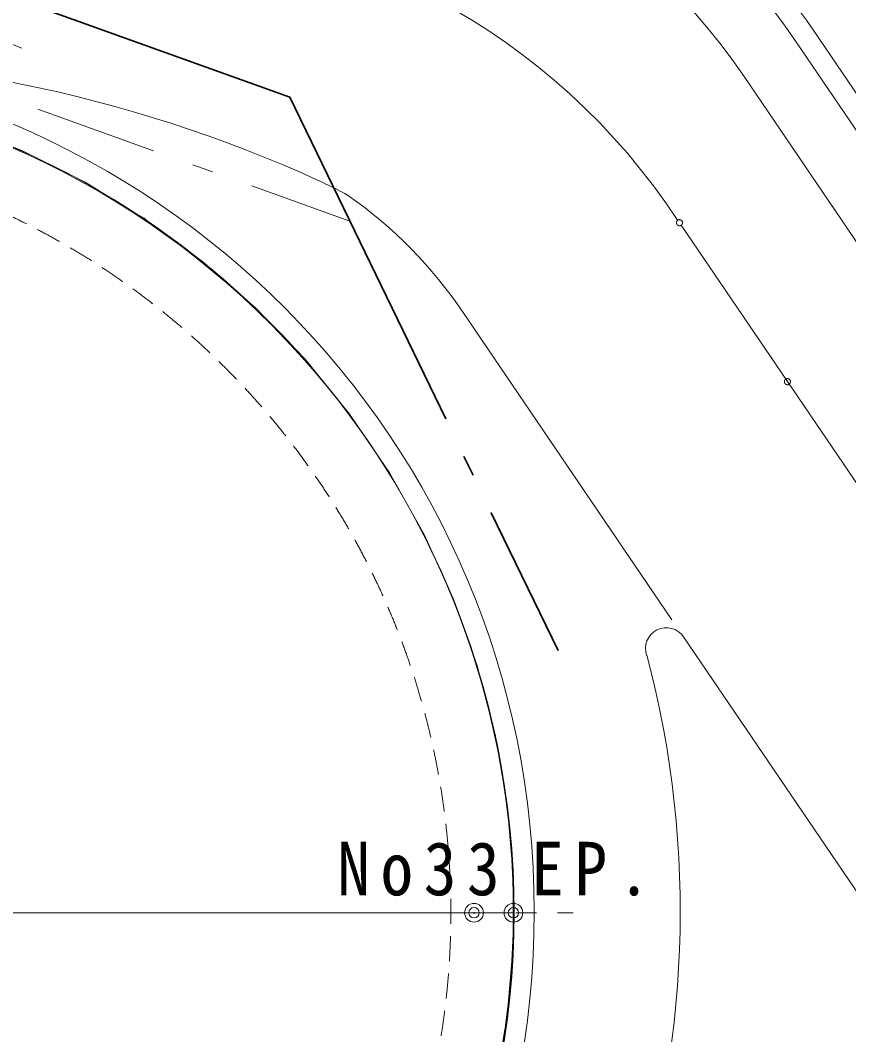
# Model space of a CAD drawing. Units: millimetres, scale not verified. Extents: x -299367 to 200937, y -138219 to 140514.
# Drawn here: x 74455 to 94322, y 20438 to 44775 of the extents above; entities that cross this region are included whole.
import ezdxf

# ---------------------------------------------------------------- set-up
doc = ezdxf.new("R2010")
doc.units = ezdxf.units.MM
doc.header["$LTSCALE"] = 500
doc.header["$PDMODE"] = 32
doc.header["$PDSIZE"] = 250
doc.linetypes.add('CHAIN2', pattern=[12, 9, -1, 1, -1])
doc.linetypes.add('DASHED1', pattern=[1.8, 1.2, -0.6])
for name, color, linetype, lineweight in [('1-6', 4, 'Continuous', 9), ('1-8_配管', 4, 'Continuous', 9), ('1-9_寸法', 4, 'DASHED1', 9), ('3-0', 7, 'Continuous', 9)]:
    doc.layers.add(name, color=color, linetype=linetype, lineweight=lineweight)
doc.styles.add('ＭＳ ゴシック', font='')
doc.styles.get('ＭＳ ゴシック').set_extended_font_data('MS Gothic')

msp = doc.modelspace()

# ---------------------------------------------------------------- linework, layer by layer
at = {"layer": '1-6'}
msp.add_arc((66298.7, 23364.3), 20000, 270.36404, 89.63637, dxfattribs=at)
at = {"layer": '1-8_配管'}
for p, q in [((93466.1, 44547.6), (111928.8, 17360.9)), ((93052.5, 44266.6), (111515.2, 17079.9)), ((110274.6, 16236.8), (91811.6, 43423.9)), ((74873.1, 42641.7), (77652.7, 41645)), ((72911.2, 42279.4), (74489.9, 41649.4)), ((74489.9, 41649.4), (76009.1, 40888.2)), ((78594, 41307.5), (79064.7, 41138.7)), ((76009.1, 40888.2), (77458.4, 39999.1)), ((80006, 40801.2), (82356.8, 39958.2)), ((77259.4, 40127), (77465.9, 40000.3)), ((82356.8, 39958.2), (84657.9, 35212.3)), ((104089, 19560.3), (90301.6, 39862.5)), ((80104.7, 37871.6), (81283.2, 36647)), ((85075.6, 37768), (90083.1, 30394.3)), ((81283.2, 36647), (82353.5, 35326.6)), ((82353.5, 35326.6), (83306.7, 33920)), ((85094.1, 34312.5), (85312.3, 33862.6)), ((83306.7, 33920), (84138.5, 32437.6)), ((85748.6, 32962.8), (87351.8, 29656)), ((84138.5, 32437.6), (84840.7, 30889.9)), ((84840.7, 30889.9), (85408.7, 29288.6)), ((90362.1, 29983.5), (95732.5, 22075.4)), ((85408.7, 29288.6), (85839.3, 27644)), ((85839.3, 27644), (86128.5, 25970.1)), ((86128.5, 25970.1), (86273.9, 24276.3)), ((86273.9, 24276.3), (86275.8, 22577.1)), ((86275.8, 22577.1), (86133.6, 20883.1)), ((86133.6, 20883.1), (85847.7, 19208.5))]:
    msp.add_line(p, q, dxfattribs=at)
at = {"layer": '1-8_配管', "linetype": 'CHAIN2'}
msp.add_line((-161702.4, 23363.7), (86280.8, 23364), dxfattribs=at)
at = {"layer": '1-8_配管'}
msp.add_lwpolyline([(77458.4, 39999.1), (78827, 38992.4), (80104.7, 37871.6)], dxfattribs=at)
for centre, radius, start, end in [((78575.1, 34435), 18000, 34.18076, 90.16072), ((78575.1, 34435), 17500, 34.18076, 90.16072), ((78575.1, 34435), 16000, 34.18076, 90.16072), ((76856.9, 31180.2), 16000, 33.36447, 90.16072), ((66280.7, 23401), 20500, 270.16086, 89.76364), ((67919, 10903.8), 33000, 65.54581, 91.66914), ((66280.8, 23401), 20000, 270.05028, 90.54704), ((77026.2, 30930.3), 11000, 61.17662, 65.54405), ((75975.5, 31588.2), 11000, 34.1806, 54.71608), ((89948, 29703.3), 500, 34.17972, 199.29465), ((66280.7, 23401), 24000, 307.44449, 14.82172)]:
    msp.add_arc(centre, radius, start, end, dxfattribs=at)
at = {"layer": '1-9_寸法'}
msp.add_arc((66280.7, 23364.7), 18500.1, 270.00352, 89.4306, dxfattribs=at)
at = {"layer": '3-0', "color": 6, "lineweight": 35}
for p, q in [((74873.2, 45097.6), (80915.6, 42931)), ((80915.6, 42931), (84658, 35212.3)), ((85094.3, 34312.5), (85312.4, 33862.6)), ((85748.7, 32962.7), (87352, 29656))]:
    msp.add_line(p, q, dxfattribs=at)
at = {"layer": '3-0'}
for p, q in [((72911.2, 44735.4), (74489.9, 44105.4)), ((110795.3, 19030.1), (93466.1, 44547.6)), ((93052.5, 44266.6), (110795.3, 18140)), ((110274.6, 16236.8), (91811.6, 43423.9)), ((74489.9, 41649.4), (76009.1, 40888.2)), ((76009.1, 40888.2), (77458.4, 39999.1)), ((77259.4, 40127), (77465.9, 40000.3)), ((77458.4, 39999.1), (78827, 38992.4)), ((90190.1, 39925.4), (90189.9, 39921.8)), ((90189.9, 39921.8), (90189.9, 39918.1)), ((90189.9, 39918.1), (90190, 39914.5)), ((90190, 39914.5), (90190.3, 39910.9)), ((90190.5, 39929), (90190.1, 39925.4)), ((90191.1, 39932.6), (90190.5, 39929)), ((90191.8, 39936.2), (90191.1, 39932.6)), ((90192.8, 39939.7), (90191.8, 39936.2)), ((90193.8, 39943.2), (90192.8, 39939.7)), ((90195.1, 39946.6), (90193.8, 39943.2)), ((90196.6, 39949.9), (90195.1, 39946.6)), ((90198.2, 39953.2), (90196.6, 39949.9)), ((90199.9, 39956.4), (90198.2, 39953.2)), ((90201.9, 39959.5), (90199.9, 39956.4)), ((90203.9, 39962.5), (90201.9, 39959.5)), ((90206.1, 39965.4), (90203.9, 39962.5)), ((90208.5, 39968.2), (90206.1, 39965.4)), ((90211, 39970.8), (90208.5, 39968.2)), ((90213.6, 39973.3), (90211, 39970.8)), ((90216.4, 39975.7), (90213.6, 39973.3)), ((90219.3, 39978), (90216.4, 39975.7)), ((90222.2, 39980), (90219.3, 39978)), ((90225.3, 39982), (90222.2, 39980)), ((90228.5, 39983.8), (90225.3, 39982)), ((90231.7, 39985.4), (90228.5, 39983.8)), ((90235, 39986.9), (90231.7, 39985.4)), ((90238.5, 39988.2), (90235, 39986.9)), ((90241.9, 39989.4), (90238.5, 39988.2)), ((90245.4, 39990.3), (90241.9, 39989.4)), ((90249, 39991.1), (90245.4, 39990.3)), ((90252.6, 39991.7), (90249, 39991.1)), ((90256.2, 39992.1), (90252.6, 39991.7)), ((90259.8, 39992.4), (90256.2, 39992.1)), ((90263.5, 39992.4), (90259.8, 39992.4)), ((90267.1, 39992.3), (90263.5, 39992.4)), ((90270.7, 39992), (90267.1, 39992.3)), ((90274.4, 39991.6), (90270.7, 39992)), ((90277.9, 39990.9), (90274.4, 39991.6)), ((90281.5, 39990.1), (90277.9, 39990.9)), ((90285, 39989), (90281.5, 39990.1)), ((90288.4, 39987.9), (90285, 39989)), ((90291.8, 39986.5), (90288.4, 39987.9)), ((90295.1, 39985), (90291.8, 39986.5)), ((90298.4, 39983.3), (90295.1, 39985)), ((90301.5, 39981.5), (90298.4, 39983.3)), ((90304.5, 39979.5), (90301.5, 39981.5)), ((90307.5, 39977.3), (90304.5, 39979.5)), ((90310.3, 39975), (90307.5, 39977.3)), ((90313, 39972.6), (90310.3, 39975)), ((90315.6, 39970), (90313, 39972.6)), ((90318.1, 39967.3), (90315.6, 39970)), ((90320.4, 39964.5), (90318.1, 39967.3)), ((90322.6, 39961.6), (90320.4, 39964.5)), ((90324.6, 39958.6), (90322.6, 39961.6)), ((90326.5, 39955.5), (90324.6, 39958.6)), ((90328.2, 39952.2), (90326.5, 39955.5)), ((90329.7, 39948.9), (90328.2, 39952.2)), ((90331.1, 39945.6), (90329.7, 39948.9)), ((90332.4, 39942.2), (90331.1, 39945.6)), ((90333.4, 39938.7), (90332.4, 39942.2)), ((90334.3, 39935.1), (90333.4, 39938.7)), ((90335, 39931.6), (90334.3, 39935.1)), ((90335.5, 39927.9), (90335, 39931.6)), ((90335.3, 39909.8), (90335.7, 39913.4)), ((90335.8, 39924.3), (90335.5, 39927.9)), ((90335.7, 39913.4), (90335.9, 39917)), ((90336, 39920.7), (90335.8, 39924.3)), ((90335.9, 39917), (90336, 39920.7)), ((90190.3, 39910.9), (90190.9, 39907.2)), ((90190.9, 39907.2), (90191.6, 39903.7)), ((90191.6, 39903.7), (90192.4, 39900.1)), ((90192.4, 39900.1), (90193.5, 39896.6)), ((90193.5, 39896.6), (90194.7, 39893.2)), ((90194.7, 39893.2), (90196.1, 39889.8)), ((90196.1, 39889.8), (90196.8, 39888.2)), ((90196.8, 39888.2), (90199.4, 39883.3)), ((90199.4, 39883.3), (90201.3, 39880.2)), ((90201.3, 39880.2), (90203.3, 39877.2)), ((90203.3, 39877.2), (90205.5, 39874.3)), ((90205.5, 39874.3), (90207.8, 39871.5)), ((90207.8, 39871.5), (90210.2, 39868.8)), ((90210.2, 39868.8), (90212.9, 39866.2)), ((90212.9, 39866.2), (90215.5, 39863.8)), ((90215.5, 39863.8), (90218.4, 39861.5)), ((90218.4, 39861.5), (90221.3, 39859.3)), ((90221.3, 39859.3), (90224.4, 39857.3)), ((90224.4, 39857.3), (90227.5, 39855.5)), ((90227.5, 39855.5), (90230.7, 39853.8)), ((90230.7, 39853.8), (90234, 39852.3)), ((90234, 39852.3), (90237.4, 39850.9)), ((90237.4, 39850.9), (90240.9, 39849.7)), ((90240.9, 39849.7), (90244.4, 39848.7)), ((90244.4, 39848.7), (90247.9, 39847.9)), ((90247.9, 39847.9), (90251.5, 39847.2)), ((90251.5, 39847.2), (90255.1, 39846.8)), ((90255.1, 39846.8), (90258.8, 39846.5)), ((90258.8, 39846.5), (90262.4, 39846.3)), ((90262.4, 39846.3), (90266, 39846.4)), ((90266, 39846.4), (90269.6, 39846.6)), ((90269.6, 39846.6), (90273.3, 39847.1)), ((90273.3, 39847.1), (90276.9, 39847.7)), ((90276.9, 39847.7), (90280.5, 39848.5)), ((90280.5, 39848.5), (90283.9, 39849.4)), ((90283.9, 39849.4), (90287.4, 39850.6)), ((90287.4, 39850.6), (90290.8, 39851.9)), ((90290.8, 39851.9), (90294.1, 39853.3)), ((90294.1, 39853.3), (90297.4, 39855)), ((90297.4, 39855), (90300.6, 39856.8)), ((90300.6, 39856.8), (90303.6, 39858.7)), ((90301.6, 39862.5), (104088.9, 19560.3)), ((90303.6, 39858.7), (90306.6, 39860.8)), ((90306.6, 39860.8), (90309.5, 39863.1)), ((90309.5, 39863.1), (90312.2, 39865.5)), ((90312.2, 39865.5), (90314.9, 39868)), ((90314.9, 39868), (90317.3, 39870.6)), ((90317.3, 39870.6), (90319.7, 39873.4)), ((90319.7, 39873.4), (90321.9, 39876.3)), ((90321.9, 39876.3), (90324, 39879.3)), ((90324, 39879.3), (90325.9, 39882.4)), ((90325.9, 39882.4), (90327.7, 39885.6)), ((90327.7, 39885.6), (90329.3, 39888.9)), ((90329.3, 39888.9), (90330.7, 39892.2)), ((90330.7, 39892.2), (90332, 39895.6)), ((90332, 39895.6), (90333.1, 39899.1)), ((90333.1, 39899.1), (90334, 39902.6)), ((90334, 39902.6), (90334.8, 39906.2)), ((90334.8, 39906.2), (90335.3, 39909.8)), ((78827, 38992.4), (80104.6, 37871.5)), ((80104.6, 37871.5), (81283.2, 36647)), ((85075.5, 37768), (90083.1, 30394.3)), ((81283.2, 36647), (82353.5, 35326.6)), ((92780, 36111.7), (92779.8, 36108)), ((92779.8, 36108), (92779.8, 36104.4)), ((92779.8, 36104.4), (92779.9, 36100.7)), ((92779.9, 36100.7), (92780.3, 36097.1)), ((92780.4, 36115.3), (92780, 36111.7)), ((92780.3, 36097.1), (92780.8, 36093.5)), ((92781, 36118.9), (92780.4, 36115.3)), ((92780.8, 36093.5), (92781.5, 36089.9)), ((92781.7, 36122.5), (92781, 36118.9)), ((92781.5, 36089.9), (92782.3, 36086.4)), ((92782.6, 36126), (92781.7, 36122.5)), ((92782.3, 36086.4), (92783.4, 36082.9)), ((92783.8, 36129.4), (92782.6, 36126)), ((92783.4, 36082.9), (92784.6, 36079.5)), ((92785, 36132.9), (92783.8, 36129.4)), ((92784.6, 36079.5), (92786, 36076.1)), ((92786.5, 36136.2), (92785, 36132.9)), ((92786, 36076.1), (92786.8, 36074.4)), ((92788.1, 36139.5), (92786.5, 36136.2)), ((92786.8, 36074.4), (92789.3, 36069.6)), ((92789.8, 36142.6), (92788.1, 36139.5)), ((92789.3, 36069.6), (92791.2, 36066.5)), ((92791.8, 36145.7), (92789.8, 36142.6)), ((92791.2, 36066.5), (92793.2, 36063.4)), ((92793.8, 36148.8), (92791.8, 36145.7)), ((92793.2, 36063.4), (92795.3, 36060.5)), ((92796, 36151.6), (92793.8, 36148.8)), ((92795.3, 36060.5), (92797.7, 36057.7)), ((92798.4, 36154.4), (92796, 36151.6)), ((92797.7, 36057.7), (92800.2, 36055.1)), ((92800.9, 36157), (92798.4, 36154.4)), ((92800.2, 36055.1), (92802.7, 36052.5)), ((92803.5, 36159.6), (92800.9, 36157)), ((92802.7, 36052.5), (92805.5, 36050.1)), ((92806.3, 36162), (92803.5, 36159.6)), ((92805.5, 36050.1), (92808.3, 36047.8)), ((92809.2, 36164.2), (92806.3, 36162)), ((92808.3, 36047.8), (92811.2, 36045.6)), ((92812.1, 36166.3), (92809.2, 36164.2)), ((92811.2, 36045.6), (92814.3, 36043.6)), ((92815.2, 36168.3), (92812.1, 36166.3)), ((92814.3, 36043.6), (92817.4, 36041.8)), ((92818.4, 36170.1), (92815.2, 36168.3)), ((92817.4, 36041.8), (92820.6, 36040.1)), ((92821.6, 36171.7), (92818.4, 36170.1)), ((92820.6, 36040.1), (92824, 36038.6)), ((92825, 36173.2), (92821.6, 36171.7)), ((92824, 36038.6), (92827.3, 36037.2)), ((92828.3, 36174.5), (92825, 36173.2)), ((92827.3, 36037.2), (92830.8, 36036)), ((92831.8, 36175.6), (92828.3, 36174.5)), ((92830.8, 36036), (92834.3, 36035)), ((92835.3, 36176.6), (92831.8, 36175.6)), ((92834.3, 36035), (92837.8, 36034.2)), ((92838.9, 36177.4), (92835.3, 36176.6)), ((92837.8, 36034.2), (92841.4, 36033.5)), ((92842.5, 36178), (92838.9, 36177.4)), ((92841.4, 36033.5), (92845, 36033)), ((92846.1, 36178.4), (92842.5, 36178)), ((92845, 36033), (92848.7, 36032.7)), ((92849.8, 36178.7), (92846.1, 36178.4)), ((92848.7, 36032.7), (92852.3, 36032.6)), ((92853.4, 36178.7), (92849.8, 36178.7)), ((92852.3, 36032.6), (92855.9, 36032.7)), ((92857, 36178.6), (92853.4, 36178.7)), ((92855.9, 36032.7), (92859.6, 36032.9)), ((92860.7, 36178.3), (92857, 36178.6)), ((92859.6, 36032.9), (92863.2, 36033.4)), ((92864.2, 36177.8), (92860.7, 36178.3)), ((92863.2, 36033.4), (92866.8, 36034)), ((92867.8, 36177.2), (92864.2, 36177.8)), ((92866.8, 36034), (92870.3, 36034.8)), ((92871.4, 36176.3), (92867.8, 36177.2)), ((92870.3, 36034.8), (92873.8, 36035.7)), ((92874.9, 36175.3), (92871.4, 36176.3)), ((92873.8, 36035.7), (92877.3, 36036.8)), ((92878.3, 36174.1), (92874.9, 36175.3)), ((92877.3, 36036.8), (92880.7, 36038.2)), ((92881.7, 36172.8), (92878.3, 36174.1)), ((92880.7, 36038.2), (92884, 36039.6)), ((92885, 36171.3), (92881.7, 36172.8)), ((92884, 36039.6), (92887.3, 36041.3)), ((92888.2, 36169.6), (92885, 36171.3)), ((92887.3, 36041.3), (92890.5, 36043)), ((92891.4, 36167.7), (92888.2, 36169.6)), ((92890.5, 36043), (92893.5, 36045)), ((92894.4, 36165.7), (92891.4, 36167.7)), ((92893.5, 36045), (92896.5, 36047.1)), ((92897.4, 36163.6), (92894.4, 36165.7)), ((92896.5, 36047.1), (92899.4, 36049.4)), ((92900.2, 36161.3), (92897.4, 36163.6)), ((92899.4, 36049.4), (92902.1, 36051.7)), ((92902.9, 36158.8), (92900.2, 36161.3)), ((92902.1, 36051.7), (92904.8, 36054.3)), ((92905.5, 36156.3), (92902.9, 36158.8)), ((92904.8, 36054.3), (92907.2, 36056.9)), ((92908, 36153.6), (92905.5, 36156.3)), ((92907.2, 36056.9), (92909.6, 36059.7)), ((92910.3, 36150.8), (92908, 36153.6)), ((92909.6, 36059.7), (92911.8, 36062.6)), ((92912.5, 36147.9), (92910.3, 36150.8)), ((92911.8, 36062.6), (92913.9, 36065.6)), ((92914.5, 36144.9), (92912.5, 36147.9)), ((92913.9, 36065.6), (92915.8, 36068.7)), ((92916.4, 36141.7), (92914.5, 36144.9)), ((92915.8, 36068.7), (92917.6, 36071.8)), ((92918.1, 36138.5), (92916.4, 36141.7)), ((92917.6, 36071.8), (92919.2, 36075.1)), ((92919.6, 36135.2), (92918.1, 36138.5)), ((92919.2, 36075.1), (92920.7, 36078.5)), ((92921.1, 36131.9), (92919.6, 36135.2)), ((92920.7, 36078.5), (92921.9, 36081.9)), ((92922.2, 36128.4), (92921.1, 36131.9)), ((92921.9, 36081.9), (92923, 36085.3)), ((92923.3, 36125), (92922.2, 36128.4)), ((92923, 36085.3), (92923.9, 36088.9)), ((92924.2, 36121.4), (92923.3, 36125)), ((92923.9, 36088.9), (92924.7, 36092.5)), ((92924.9, 36117.8), (92924.2, 36121.4)), ((92924.7, 36092.5), (92925.2, 36096.1)), ((92925.4, 36114.2), (92924.9, 36117.8)), ((92925.2, 36096.1), (92925.6, 36099.7)), ((92925.7, 36110.6), (92925.4, 36114.2)), ((92925.6, 36099.7), (92925.8, 36103.3)), ((92925.9, 36107), (92925.7, 36110.6)), ((92925.8, 36103.3), (92925.9, 36107)), ((82353.5, 35326.6), (83306.8, 33920)), ((83306.8, 33920), (84138.5, 32437.6)), ((84138.5, 32437.6), (84840.7, 30889.9)), ((84840.7, 30889.9), (85408.6, 29288.6)), ((90362.1, 29983.5), (95732.6, 22075.4)), ((85408.6, 29288.6), (85839.3, 27644)), ((85839.3, 27644), (86128.5, 25970)), ((86128.5, 25970), (86273.9, 24276.3)), ((86273.9, 24276.3), (86275.7, 22577.2)), ((86275.7, 22577.2), (86133.6, 20883.1)), ((86133.6, 20883.1), (85847.7, 19208.4))]:
    msp.add_line(p, q, dxfattribs=at)
at = {"layer": '3-0', "linetype": 'CHAIN2'}
msp.add_line((-44663.8, 23363.9), (87711.7, 23364), dxfattribs=at)
at = {"layer": '3-0'}
for centre, radius in [((85336.2, 23364), 225), ((85336.2, 23364), 9), ((86280.8, 23364), 225), ((86280.8, 23364), 9)]:
    msp.add_circle(centre, radius, dxfattribs=at)
for centre, radius, start, end in [((78575.1, 34435), 18000, 34.18076, 90.16071), ((78575.1, 34435), 17500, 34.18076, 90.16071), ((78575.1, 34435), 16000, 34.18076, 90.16071), ((76856.9, 31180.2), 16000, 33.36447, 90.16071), ((66280.7, 23401), 20500, 270.16089, 89.76363), ((67918.9, 10903.8), 33000, 65.54582, 91.66914), ((66280.8, 23401), 20000, 270.05029, 90.54706), ((66298.7, 23364.4), 20000, 270.36406, 89.63637), ((77026.2, 30930.3), 11000, 61.17661, 65.54408), ((75975.5, 31588.2), 11000, 34.18059, 54.71609), ((89948, 29703.3), 500, 34.17975, 199.29465), ((66280.7, 23401), 24000, 307.44449, 14.82173)]:
    msp.add_arc(centre, radius, start, end, dxfattribs=at)
at = {"layer": '3-0', "linetype": 'DASHED1'}
msp.add_arc((66280.7, 23364.7), 18500.1, 270.00352, 89.4306, dxfattribs=at)
msp.add_arc((66280.7, 23364.7), 18500.1, 270.00352, 89.4306, dxfattribs=at)
at = {"layer": '3-0'}
for p in [(85336.2, 23364), (86280.8, 23364)]:
    msp.add_point(p, dxfattribs=at)

# ---------------------------------------------------------------- texts
at = {"layer": '3-0', "char_height": 1283, "attachment_point": 7, "style": 'ＭＳ ゴシック'}
for s, insert in [('\\T1.32;\\W0.9;No33', (82055.4, 23762)), ('\\T1.32;\\W0.9;EP.', (86706.8, 23762))]:
    msp.add_mtext(s, dxfattribs=dict(at, insert=insert))

doc.saveas('drawing.dxf')
